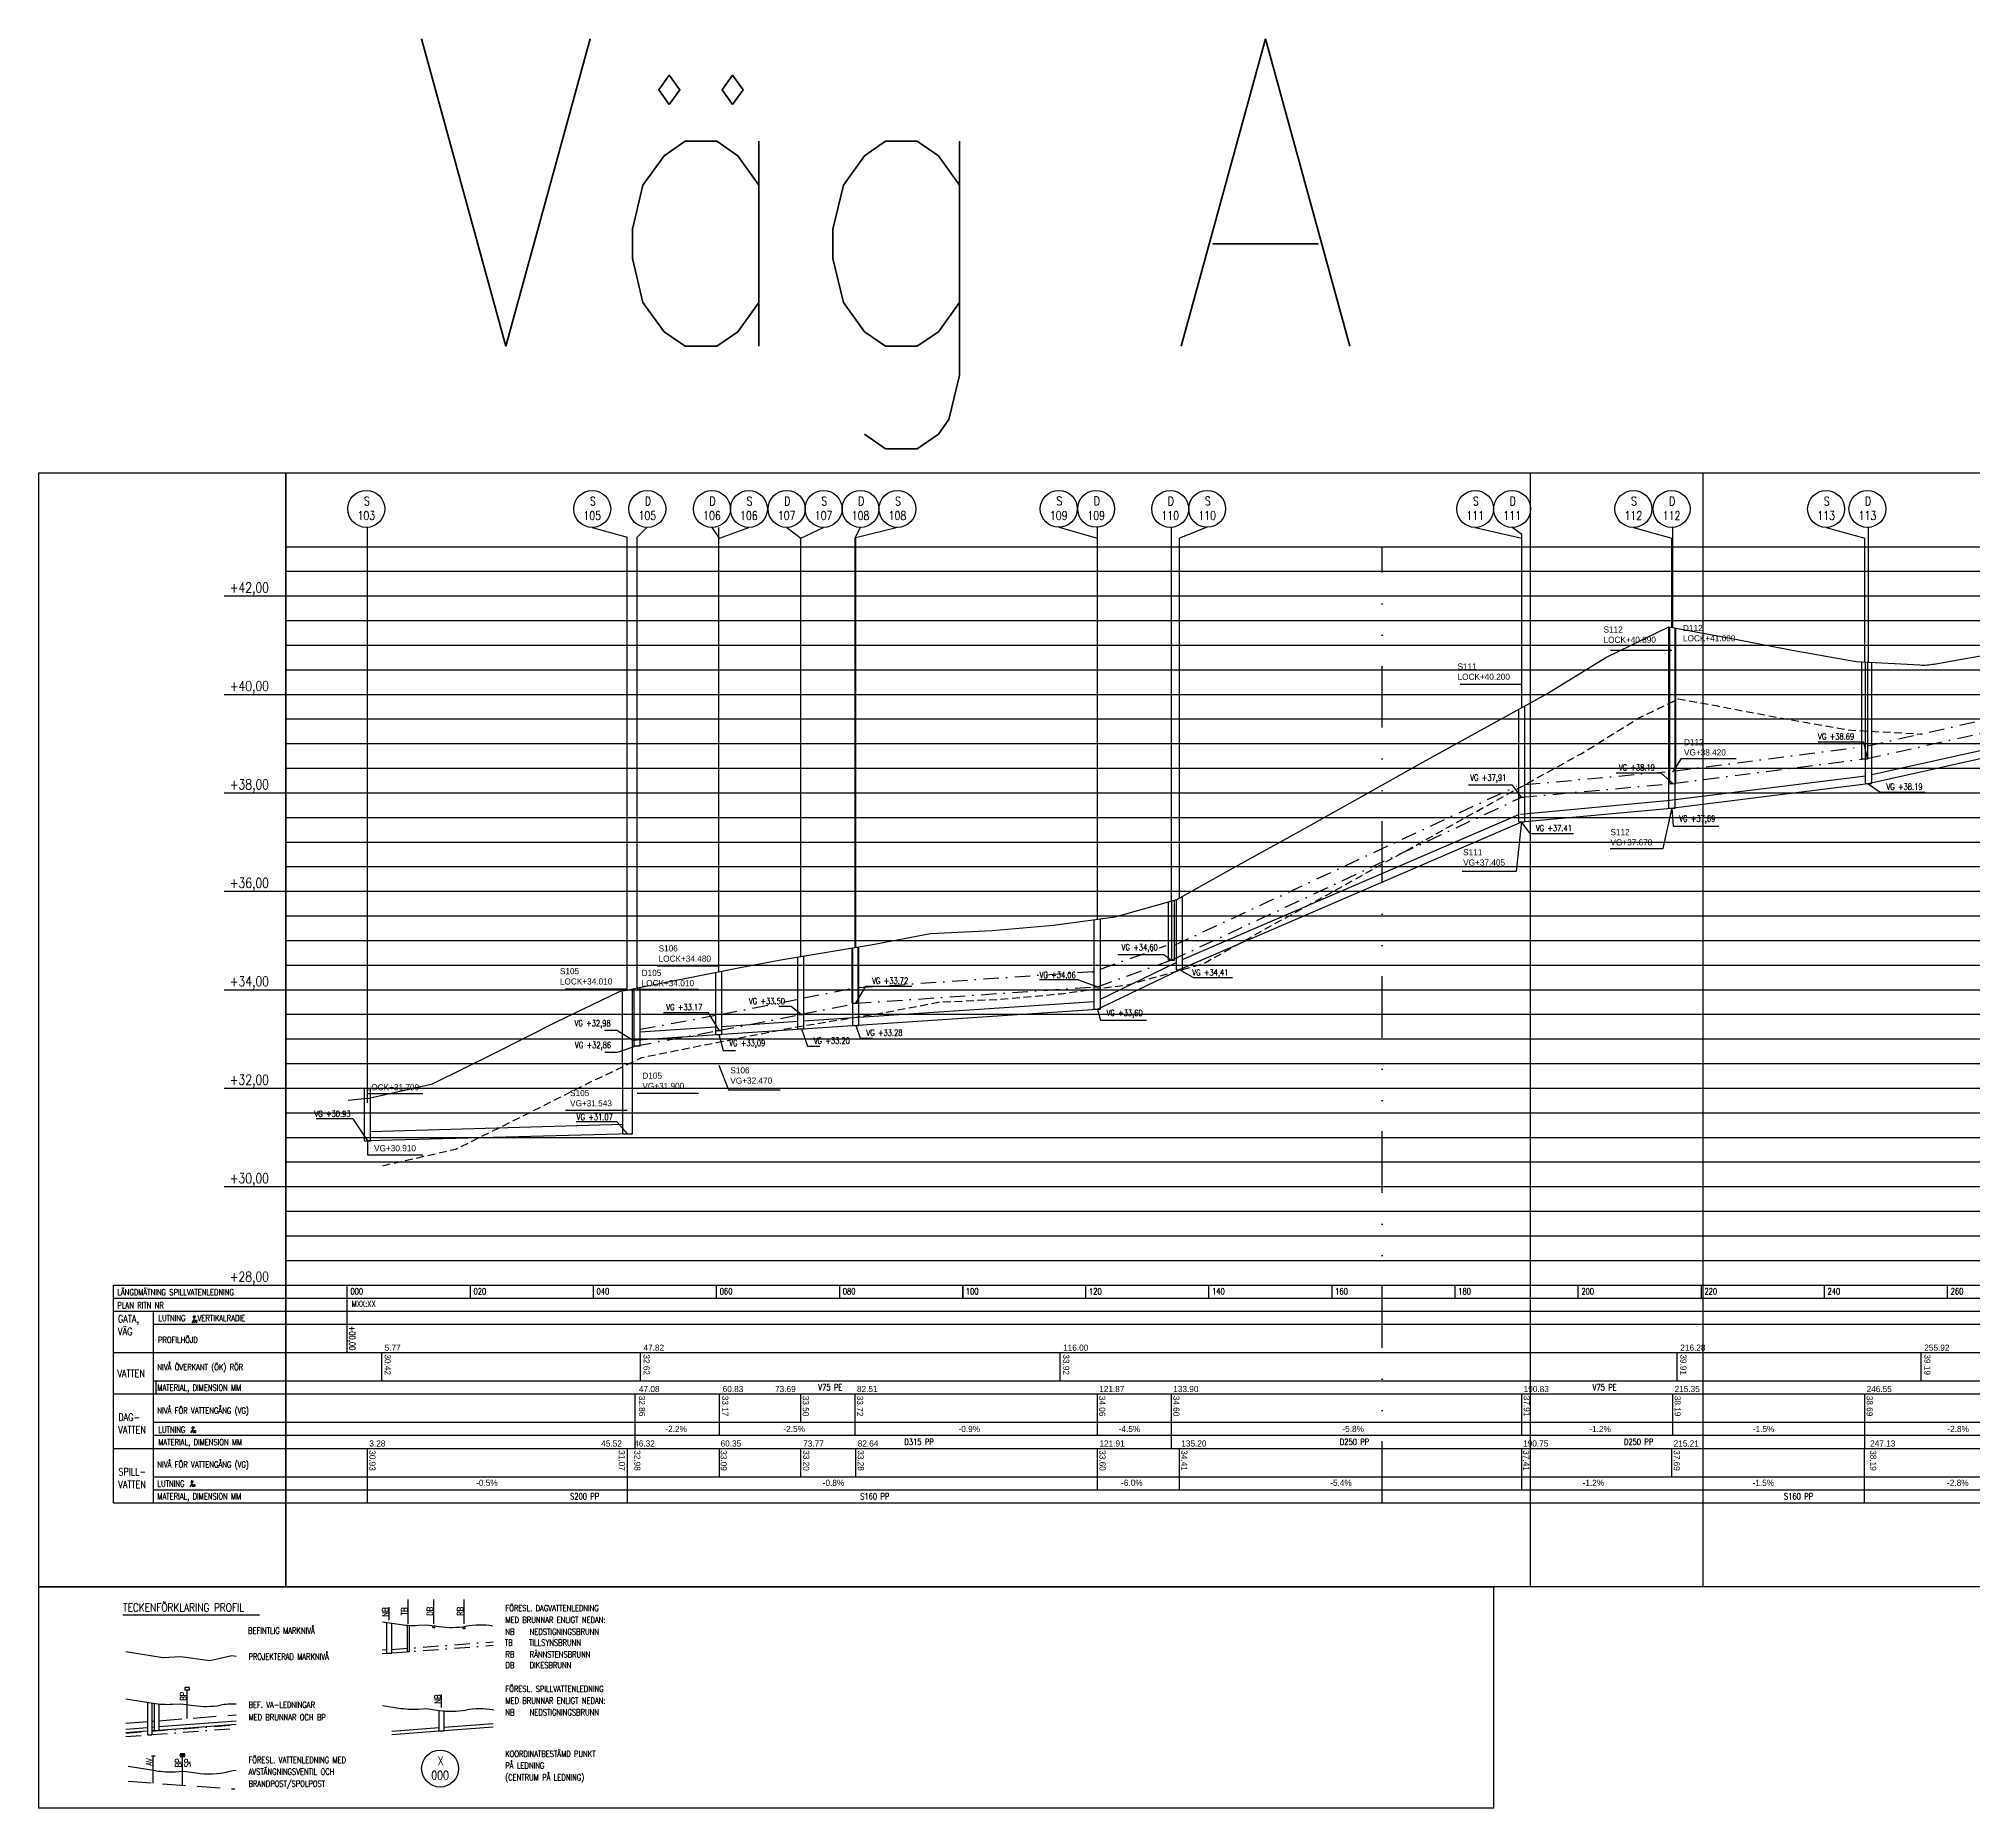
# Model space of a CAD drawing. Header units: metres. Extents: x 139929 to 143267, y 6401995 to 6404511.
# Drawn here: x 140944.1 to 141258.4, y 6404223.3 to 6404510.9 of the extents above; entities that cross this region are included whole.
import ezdxf
from ezdxf.enums import TextEntityAlignment as Align

# ---------------------------------------------------------------- set-up
doc = ezdxf.new("R2010")
doc.units = ezdxf.units.M
for name, pattern in [('CENTERX2', [4, 2.5, -0.5, 0.5, -0.5]), ('DASHDOT', [1, 0.5, -0.25, 0, -0.25]), ('DIVIDEX2', [2.5, 1, -0.5, 0, -0.5, 0, -0.5]), ('HIDDEN2', [0.1875, 0.125, -0.0625])]:
    doc.linetypes.add(name, pattern=pattern)
for name, color, linetype in [('M-BEF-BRUNNAR-VA', 4, 'Continuous'), ('M-BEF-VA-V', 4, 'HIDDEN2'), ('M-BRUNNAR', 3, 'Continuous'), ('M-KONNEKTIONSLINJE', 6, 'DIVIDEX2'), ('M-PROFILBLANKETT', 1, 'Continuous'), ('M-PROFILLINJE', 7, 'CENTERX2'), ('M-STOMLINJE', 3, 'Continuous'), ('M-VA-D', 80, 'DASHDOT'), ('M-VA-INMÄTT', 7, 'Continuous'), ('M-VA-S', 20, 'Continuous'), ('M-VA-TEXT', 1, 'Continuous'), ('M-VA-V', 140, 'HIDDEN2')]:
    doc.layers.add(name, color=color, linetype=linetype)
doc.layers.add('M-RUTA-400', color=7, linetype='Continuous', plot=False)
doc.styles.add('M-modell-va$0$SIMPLEX8', font='simplex.shx', dxfattribs={"width": 0.8})
doc.styles.add('SIMPLEX8', font='simplex.shx', dxfattribs={"width": 0.8})
doc.dimstyles.new('M-400', dxfattribs={"dimtxt": 1, "dimasz": 0.6, "dimexe": 0.4, "dimexo": 0.4, "dimgap": 0.4, "dimtad": 1, "dimzin": 0, "dimdsep": 46, "dimtxsty": 'SIMPLEX8', "dimblk1": 'OBLIQUE', "dimblk2": 'OBLIQUE', "dimsah": 1, "dimcen": 1, "dimclrd": 256, "dimclre": 256, "dimclrt": 256, "dimadec": 0, "dimazin": 0, "dimtfac": 1, "dimtofl": 0, "dimtmove": 0, "dimatfit": 3, "dimldrblk": 'NONE', "dimfxl": 1, "dimtolj": 1, "dimtzin": 0, "dimarcsym": 0})

# ---------------------------------------------------------------- blocks, each defined once
blk = doc.blocks.new('M-modell-va$0$VA Littera')
blk.add_circle((0, 0), 1.5)
at = {"style": 'M-modell-va$0$SIMPLEX8', "width": 0.8}
for tag, p in [('D/S', (0.05, 0.29)), ('NR', (0, -0.89))]:
    blk.add_attdef(tag, text='', height=0.7, dxfattribs=at).set_placement(p, align=Align.CENTER)
at = {"style": 'M-modell-va$0$SIMPLEX8', "width": 0.8, "flags": 1}
for tag, p in [('LOCKNIVÅ', (1.78, 0.25)), ('VG-NIVÅ', (1.79, -0.67))]:
    blk.add_attdef(tag, p, '', height=0.5, dxfattribs=at)
blk = doc.blocks.new('VA Littera')
blk.add_circle((0, 0), 1.5)
at = {"style": 'SIMPLEX8', "width": 0.8}
for tag, p in [('D/S', (0.05, 0.29)), ('NR', (0, -0.89))]:
    blk.add_attdef(tag, text='', height=0.7, dxfattribs=at).set_placement(p, align=Align.CENTER)
at = {"style": 'SIMPLEX8', "width": 0.8, "flags": 1}
for tag, p in [('LOCKNIVÅ', (1.78, 0.25)), ('VG-NIVÅ', (1.79, -0.67))]:
    blk.add_attdef(tag, p, '', height=0.5, dxfattribs=at)
blk = doc.blocks.new('_None')
blk = doc.blocks.new('_OBLIQUE')
at = {"color": 0, "linetype": 'ByBlock'}
blk.add_line((-0.5, -0.5), (0.5, 0.5), dxfattribs=at)

msp = doc.modelspace()

# ---------------------------------------------------------------- hatches: boundary and pattern name
at = {"layer": 'M-PROFILBLANKETT', "linetype": 'Continuous', "ltscale": 20}
h = msp.add_hatch(dxfattribs=at)
h.set_pattern_fill('ANSI31', color=1, scale=0.666667, style=0)
h.set_pattern_definition([(45, (103533.34043, 6385839.26316), (-0.0589255651, 0.0589255651), [])])
h.paths.add_polyline_path([(140967.036, 6404232.102), (140967.036, 6404231.72), (140967.799, 6404231.72), (140967.799, 6404232.102)])

# ---------------------------------------------------------------- linework, layer by layer
at = {"layer": 'M-BEF-BRUNNAR-VA', "ltscale": 8}
for p, q in [((140961.731, 6404240.543), (140961.731, 6404235.199)), ((140962.461, 6404240.425), (140962.461, 6404235.199)), ((140962.828, 6404240.365), (140962.828, 6404235.928)), ((140963.557, 6404240.247), (140963.557, 6404235.928)), ((140961.731, 6404235.199), (140962.461, 6404235.199)), ((140962.828, 6404235.928), (140963.557, 6404235.928))]:
    msp.add_line(p, q, dxfattribs=at)
at = {"layer": 'M-BEF-VA-V', "ltscale": 30}
for p, q in [((140963.557, 6404237.513), (140976.111, 6404238.465)), ((140958.193, 6404237.106), (140961.731, 6404237.374)), ((140962.461, 6404237.43), (140962.828, 6404237.458))]:
    msp.add_line(p, q, dxfattribs=at)
at = {"layer": 'M-BRUNNAR'}
for p, q in [((141208.927, 6404385.805), (141208.927, 6404415.294)), ((141209.06, 6404389.84), (141209.06, 6404415.25)), ((141209.927, 6404385.84), (141209.927, 6404415.091)), ((141210.06, 6404389.84), (141210.06, 6404415.066)), ((141240.249, 6404393.84), (141240.249, 6404409.628)), ((141240.877, 6404389.84), (141240.877, 6404409.593)), ((141241.249, 6404393.84), (141241.249, 6404409.572)), ((141241.877, 6404389.84), (141241.877, 6404409.537)), ((141184.527, 6404383.6), (141184.527, 6404401.873)), ((141185.527, 6404383.6), (141185.527, 6404402.424)), ((141240.249, 6404393.84), (141241.249, 6404393.84)), ((141209.05, 6404389.84), (141210.05, 6404389.84)), ((141240.877, 6404389.84), (141241.877, 6404389.84)), ((141184.527, 6404387.6), (141185.527, 6404387.6)), ((141208.927, 6404385.84), (141209.927, 6404385.84)), ((141184.527, 6404383.6), (141185.527, 6404383.6)), ((141127.599, 6404361.122), (141127.599, 6404370.582)), ((141128.599, 6404361.122), (141128.599, 6404370.862)), ((141128.9, 6404359.562), (141128.9, 6404370.946)), ((141129.9, 6404359.562), (141129.9, 6404371.492)), ((141115.564, 6404353.144), (141115.564, 6404367.699)), ((141116.564, 6404353.144), (141116.564, 6404367.835)), ((141077.324, 6404350.526), (141077.324, 6404363.28)), ((141067.37, 6404355.13), (141067.37, 6404361.645)), ((141067.391, 6404349.934), (141067.391, 6404361.649)), ((141068.37, 6404355.13), (141068.37, 6404361.809)), ((141068.391, 6404349.934), (141068.391, 6404361.813)), ((141076.207, 6404354.107), (141076.207, 6404363.096)), ((141076.324, 6404350.526), (141076.324, 6404363.115)), ((141077.207, 6404354.107), (141077.207, 6404363.26)), ((141127.599, 6404361.122), (141128.599, 6404361.122)), ((141054.078, 6404349.045), (141054.078, 6404359.135)), ((141055.047, 6404349.045), (141055.047, 6404359.327)), ((141128.9, 6404359.562), (141129.9, 6404359.562)), ((141038.941, 6404332.868), (141038.917, 6404355.895)), ((141040.54, 6404332.88), (141040.516, 6404356.398)), ((141040.777, 6404347.218), (141040.777, 6404356.474)), ((141041.777, 6404347.218), (141041.777, 6404356.753)), ((141076.207, 6404354.107), (141077.207, 6404354.107)), ((141115.564, 6404356.809), (141116.564, 6404356.809)), ((141067.391, 6404352.279), (141068.391, 6404352.279)), ((141115.564, 6404353.144), (141116.564, 6404353.144)), ((141054.078, 6404349.699), (141055.078, 6404349.699)), ((141054.078, 6404349.045), (141055.047, 6404349.045)), ((141067.391, 6404349.934), (141068.391, 6404349.934)), ((141076.324, 6404350.526), (141077.324, 6404350.526)), ((141040.777, 6404347.218), (141041.777, 6404347.218)), ((140996.977, 6404331.76), (140996.978, 6404340.32)), ((140997.977, 6404331.76), (140997.978, 6404340.32)), ((141038.941, 6404332.88), (141040.54, 6404332.88)), ((140996.977, 6404331.76), (140997.977, 6404331.76))]:
    msp.add_line(p, q, dxfattribs=at)
at = {"layer": 'M-KONNEKTIONSLINJE', "ltscale": 10}
msp.add_line((141162.36, 6404272.92), (141162.36, 6404428.32), dxfattribs=at)
at = {"layer": 'M-PROFILBLANKETT', "color": 3}
for p, q in [((140984.198, 6404308.32), (140984.198, 6404428.32)), ((140984.198, 6404428.32), (141416.707, 6404428.32)), ((140984.198, 6404272.92), (140984.198, 6404308.32)), ((140956.198, 6404304.07), (141416.707, 6404304.07)), ((140968.988, 6404302.194), (140969.553, 6404303.184)), ((140956.198, 6404297.345), (141416.707, 6404297.345)), ((140956.198, 6404290.62), (141416.707, 6404290.62)), ((140968.78, 6404284.274), (140969.345, 6404285.264)), ((140969.068, 6404285.27), (140969.16, 6404285.204)), ((140969.16, 6404285.204), (140969.252, 6404285.209)), ((140969.252, 6404285.209), (140969.345, 6404285.264)), ((140956.198, 6404281.77), (141416.707, 6404281.77)), ((140968.643, 6404275.52), (140969.208, 6404276.509)), ((140968.931, 6404276.515), (140969.023, 6404276.45)), ((140969.023, 6404276.45), (140969.115, 6404276.455)), ((140969.115, 6404276.455), (140969.208, 6404276.509))]:
    msp.add_line(p, q, dxfattribs=at)
at = {"layer": 'M-PROFILBLANKETT', "color": 13}
for p, q in [((140984.198, 6404424.32), (141416.707, 6404424.32)), ((140974.198, 6404420.32), (141416.707, 6404420.32)), ((140984.198, 6404416.32), (141416.707, 6404416.32)), ((140984.198, 6404412.32), (141416.707, 6404412.32)), ((140984.198, 6404408.32), (141416.707, 6404408.32)), ((140974.198, 6404404.32), (141416.707, 6404404.32)), ((140984.198, 6404400.32), (141416.707, 6404400.32)), ((140984.198, 6404396.32), (141416.707, 6404396.32)), ((140984.198, 6404392.32), (141416.707, 6404392.32)), ((140974.198, 6404388.32), (141416.707, 6404388.32)), ((140984.198, 6404384.32), (141416.707, 6404384.32)), ((140984.198, 6404380.32), (141416.707, 6404380.32)), ((140984.198, 6404376.32), (141416.707, 6404376.32)), ((140974.198, 6404372.32), (141416.707, 6404372.32)), ((140984.198, 6404368.32), (141416.707, 6404368.32)), ((140984.198, 6404364.32), (141416.707, 6404364.32)), ((140984.198, 6404360.32), (141416.707, 6404360.32)), ((140974.198, 6404356.32), (141416.707, 6404356.32)), ((140984.198, 6404352.32), (141416.707, 6404352.32)), ((140984.198, 6404348.32), (141416.707, 6404348.32)), ((140984.198, 6404344.32), (141416.707, 6404344.32)), ((140974.198, 6404340.32), (141416.707, 6404340.32)), ((140984.198, 6404336.32), (141416.707, 6404336.32)), ((140984.198, 6404332.32), (141416.707, 6404332.32)), ((140984.198, 6404328.32), (141416.707, 6404328.32)), ((140974.198, 6404324.32), (141416.707, 6404324.32)), ((140984.198, 6404320.32), (141416.707, 6404320.32)), ((140984.198, 6404316.32), (141416.707, 6404316.32)), ((140984.198, 6404312.32), (141416.707, 6404312.32))]:
    msp.add_line(p, q, dxfattribs=at)
at = {"layer": 'M-PROFILBLANKETT'}
for p, q in [((141128.099, 6404370.722), (141128.099, 6404361.122)), ((141054.62, 6404290.62), (141054.62, 6404283.895)), ((141004.11, 6404253.229), (141004.11, 6404257.206)), ((141008.263, 6404253.229), (141008.263, 6404257.206)), ((141013.193, 6404253.229), (141013.193, 6404257.206)), ((141000.998, 6404253.828), (141000.998, 6404255.946)), ((141009.498, 6404239.665), (141009.498, 6404241.782))]:
    msp.add_line(p, q, dxfattribs=at)
at = {"layer": 'M-PROFILBLANKETT', "color": 1}
for p, q in [((141113.008, 6404357.9), (141106.635, 6404357.9)), ((141113.008, 6404357.9), (141116.064, 6404356.809)), ((141131.605, 6404358.308), (141129.402, 6404359.562)), ((141131.605, 6404358.308), (141138.017, 6404358.308)), ((140995.103, 6404335.34), (140989.119, 6404335.34)), ((140995.103, 6404335.34), (140997.477, 6404331.76)), ((141037.98, 6404334.832), (141031.384, 6404334.832)), ((141037.98, 6404334.832), (141039.74, 6404332.88)), ((140994.198, 6404306.195), (140994.198, 6404308.32)), ((141014.198, 6404306.275), (141014.198, 6404308.32)), ((141034.198, 6404306.275), (141034.198, 6404308.32)), ((141054.198, 6404306.275), (141054.198, 6404308.32)), ((141074.198, 6404306.275), (141074.198, 6404308.32)), ((141094.198, 6404308.32), (141094.198, 6404306.32)), ((141094.198, 6404306.275), (141094.198, 6404308.32)), ((141114.198, 6404306.275), (141114.198, 6404308.32)), ((141134.198, 6404306.275), (141134.198, 6404308.32)), ((141154.198, 6404306.275), (141154.198, 6404308.32)), ((141174.198, 6404306.275), (141174.198, 6404308.32)), ((141194.198, 6404306.275), (141194.198, 6404308.32)), ((141214.198, 6404306.275), (141214.198, 6404308.32)), ((141234.198, 6404306.275), (141234.198, 6404308.32)), ((141254.198, 6404306.275), (141254.198, 6404308.32)), ((140956.198, 6404306.195), (141416.707, 6404306.195)), ((140994.198, 6404304.07), (140994.198, 6404306.195)), ((140994.198, 6404301.945), (140994.198, 6404304.07)), ((140962.698, 6404301.945), (141416.707, 6404301.945)), ((140994.198, 6404297.345), (140994.198, 6404301.945)), ((140999.779, 6404292.707), (140999.779, 6404297.307)), ((141041.838, 6404292.707), (141041.838, 6404297.307)), ((141110.012, 6404292.707), (141110.012, 6404297.307)), ((141210.293, 6404292.707), (141210.293, 6404297.307)), ((141249.932, 6404292.707), (141249.932, 6404297.307)), ((140962.698, 6404292.745), (141416.707, 6404292.745)), ((140963.114, 6404290.62), (140963.114, 6404292.745)), ((141040.939, 6404286.02), (141040.939, 6404290.62)), ((141067.87, 6404286.02), (141067.87, 6404290.62)), ((141076.707, 6404283.895), (141076.707, 6404290.62)), ((141116.064, 6404286.02), (141116.064, 6404290.62)), ((141128.099, 6404283.895), (141128.099, 6404290.62)), ((141185.027, 6404283.895), (141185.027, 6404290.62)), ((141209.56, 6404283.895), (141209.56, 6404290.62)), ((141240.749, 6404286.02), (141240.749, 6404290.62)), ((140962.698, 6404286.02), (141416.707, 6404286.02)), ((141040.939, 6404281.77), (141040.939, 6404286.02)), ((141116.064, 6404283.895), (141116.064, 6404286.02)), ((141240.749, 6404283.895), (141240.749, 6404286.02)), ((140962.698, 6404283.895), (141416.707, 6404283.895)), ((140997.478, 6404272.92), (140997.478, 6404281.77)), ((141039.716, 6404277.17), (141039.716, 6404281.77)), ((141054.643, 6404277.17), (141054.643, 6404281.77)), ((141067.891, 6404277.17), (141067.891, 6404281.77)), ((141076.824, 6404277.17), (141076.824, 6404281.77)), ((141116.064, 6404277.17), (141116.064, 6404281.77)), ((141128.099, 6404281.77), (141128.099, 6404283.895)), ((141129.4, 6404275.045), (141129.4, 6404281.77)), ((141185.027, 6404275.045), (141185.027, 6404281.77)), ((141209.427, 6404277.17), (141209.427, 6404281.77)), ((141240.701, 6404277.17), (141240.701, 6404281.77)), ((141240.749, 6404281.77), (141240.749, 6404283.895)), ((140962.698, 6404277.17), (141416.707, 6404277.17)), ((141039.716, 6404272.92), (141039.716, 6404277.17)), ((141116.064, 6404275.045), (141116.064, 6404277.17)), ((141240.701, 6404275.045), (141240.701, 6404277.17)), ((140962.698, 6404275.045), (141416.707, 6404275.045)), ((141240.701, 6404272.92), (141240.701, 6404275.045))]:
    msp.add_line(p, q, dxfattribs=at)
at = {"layer": 'M-PROFILBLANKETT', "color": 7}
for p, q in [((140956.198, 6404272.92), (140956.198, 6404308.32)), ((140956.198, 6404308.32), (141416.707, 6404308.32)), ((140956.198, 6404272.92), (141416.707, 6404272.92))]:
    msp.add_line(p, q, dxfattribs=at)
at = {"layer": 'M-PROFILBLANKETT', "color": 4}
msp.add_line((140974.198, 6404308.32), (141416.707, 6404308.32), dxfattribs=at)
at = {"layer": 'M-PROFILBLANKETT', "color": 1, "linetype": 'Continuous', "ltscale": 10}
for p, q in [((140962.698, 6404296.743), (140962.698, 6404303.845)), ((140962.698, 6404272.92), (140962.698, 6404296.743)), ((141008.099, 6404252.635), (141008.099, 6404252.961)), ((141008.099, 6404252.635), (141008.426, 6404252.635)), ((141008.426, 6404252.635), (141008.426, 6404252.961)), ((141013.03, 6404252.471), (141013.03, 6404252.798)), ((141013.03, 6404252.471), (141013.356, 6404252.471)), ((141013.356, 6404252.471), (141013.356, 6404252.798))]:
    msp.add_line(p, q, dxfattribs=at)
at = {"layer": 'M-PROFILBLANKETT', "color": 3, "linetype": 'Continuous'}
for p, q in [((140969.276, 6404303.315), (140969.368, 6404303.249)), ((140969.368, 6404303.249), (140969.459, 6404303.255)), ((140969.459, 6404303.255), (140969.553, 6404303.309))]:
    msp.add_line(p, q, dxfattribs=at)
at = {"layer": 'M-PROFILBLANKETT', "color": 3, "linetype": 'Continuous', "ltscale": 10}
msp.add_line((140957.705, 6404254.731), (140979.927, 6404254.731), dxfattribs=at)
at = {"layer": 'M-PROFILBLANKETT', "color": 3, "linetype": 'Continuous', "ltscale": 20}
for p, q in [((141000.626, 6404248.508), (141000.626, 6404253.494)), ((141001.44, 6404248.508), (141001.44, 6404253.363)), ((141003.987, 6404248.741), (141003.987, 6404253.028)), ((141004.314, 6404248.741), (141004.314, 6404253.007)), ((141000.626, 6404248.508), (141001.44, 6404248.508)), ((141003.987, 6404248.741), (141004.314, 6404248.741)), ((141009.13, 6404235.853), (141009.13, 6404239.195)), ((141009.943, 6404235.853), (141009.943, 6404239.195)), ((141009.13, 6404235.853), (141009.943, 6404235.853))]:
    msp.add_line(p, q, dxfattribs=at)
at = {"layer": 'M-PROFILBLANKETT', "color": 4, "linetype": 'Continuous', "ltscale": 20}
for p, q in [((140958.193, 6404241.081), (140962.659, 6404240.357)), ((140967.817, 6404242.932), (140967.817, 6404242.551)), ((140968.58, 6404242.932), (140967.817, 6404242.932)), ((140967.817, 6404242.551), (140968.58, 6404242.551)), ((140968.199, 6404237.865), (140968.199, 6404242.551)), ((140968.58, 6404242.551), (140968.58, 6404242.932)), ((140965.799, 6404240.192), (140967.152, 6404240.267)), ((140967.152, 6404240.267), (140969.245, 6404239.979))]:
    msp.add_line(p, q, dxfattribs=at)
at = {"layer": 'M-PROFILBLANKETT', "color": 1, "linetype": 'Continuous', "ltscale": 20}
for p, q in [((140962.368, 6404231.821), (140962.951, 6404231.821)), ((140962.66, 6404227.383), (140962.66, 6404231.821)), ((140967.036, 6404232.102), (140967.036, 6404231.72)), ((140967.799, 6404232.102), (140967.036, 6404232.102)), ((140967.036, 6404231.72), (140967.799, 6404231.72)), ((140967.417, 6404227.035), (140967.417, 6404231.72)), ((140967.799, 6404231.72), (140967.799, 6404232.102))]:
    msp.add_line(p, q, dxfattribs=at)
at = {"layer": 'M-PROFILBLANKETT', "color": 4, "linetype": 'Continuous', "ltscale": 20}
for centre, start, end in [((140964.991, 6404254.753), 260.79694, 273.17703), ((140971.236, 6404254.425), 262.15351, 279.21267), ((140975.906, 6404225.635), 89.19264, 99.21267)]:
    msp.add_arc(centre, 14.583, start, end, dxfattribs=at)
at = {"layer": 'M-PROFILLINJE', "color": 3, "linetype": 'Continuous'}
for p, q in [((141255.249, 6404409.84), (141265.249, 6404411.6)), ((140997.477, 6404338.637), (140994.358, 6404338.309))]:
    msp.add_line(p, q, dxfattribs=at)
at = {"layer": 'M-PROFILLINJE', "color": 3, "linetype": 'Continuous', "lineweight": 30}
for p, q in [((140958.193, 6404248.736), (140964.22, 6404247.76)), ((140964.22, 6404247.76), (140967.152, 6404247.922)), ((140967.152, 6404247.922), (140971.876, 6404247.271)), ((140971.876, 6404247.271), (140975.459, 6404248.085)), ((140975.459, 6404248.085), (140976.111, 6404247.992))]:
    msp.add_line(p, q, dxfattribs=at)
at = {"layer": 'M-PROFILLINJE', "color": 3, "linetype": 'Continuous', "flags": 128}
msp.add_lwpolyline([(140997.477, 6404338.637), (141008.038, 6404341.04), (141018.087, 6404346), (141028.087, 6404351.04), (141038.439, 6404356), (141045.172, 6404357.36), (141051.992, 6404358.72), (141058.034, 6404359.92), (141064.658, 6404361.2), (141079.276, 6404363.6), (141088.95, 6404365.44), (141098.95, 6404365.92), (141108.95, 6404366.8), (141118.951, 6404368.16), (141128.95, 6404370.96), (141138.951, 6404376.56), (141148.95, 6404382.08), (141158.95, 6404387.68), (141168.95, 6404393.28), (141178.95, 6404398.8), (141189.112, 6404404.4), (141198.653, 6404410.32), (141208.897, 6404415.28), (141218.896, 6404413.44), (141228.976, 6404411.52), (141239.325, 6404409.68), (141249.67, 6404409.1, 0.0595602), (141252.04, 6404409.25), (141255.249, 6404409.84)], format="xyb", dxfattribs=at)
at = {"layer": 'M-RUTA-400'}
for points in [[(140944.052, 6404440.336), (140984.198, 6404440.336), (140984.198, 6404259.279), (140944.052, 6404259.279)], [(140984.198, 6404440.336), (141214.452, 6404440.336), (141214.452, 6404259.279), (140984.198, 6404259.279)], [(141186.452, 6404440.336), (141416.707, 6404440.336), (141416.707, 6404259.279), (141186.452, 6404259.279)], [(140944.052, 6404259.279), (141180.452, 6404259.279), (141180.452, 6404223.271), (140944.052, 6404223.271)]]:
    msp.add_lwpolyline(points, close=True, dxfattribs=at)
at = {"layer": 'M-STOMLINJE'}
for p, q in [((140999.933, 6404253.607), (141002.544, 6404253.184)), ((141005.684, 6404253.018), (141007.037, 6404253.094)), ((141007.037, 6404253.094), (141009.13, 6404252.805)), ((140999.933, 6404239.996), (141002.544, 6404239.574)), ((141005.684, 6404239.408), (141007.037, 6404239.483)), ((141007.037, 6404239.483), (141009.13, 6404239.195)), ((141017.851, 6404239.288), (141017.933, 6404239.276)), ((140958.602, 6404230.114), (140963.067, 6404229.391)), ((140966.208, 6404229.226), (140967.561, 6404229.301)), ((140967.561, 6404229.301), (140969.654, 6404229.012)), ((140974.874, 6404229.238), (140975.868, 6404229.463)), ((140975.868, 6404229.463), (140976.111, 6404229.429))]:
    msp.add_line(p, q, dxfattribs=at)
for centre, start, end in [((141004.876, 6404267.579), 260.79694, 273.17703), ((141011.121, 6404267.252), 262.15351, 279.21267), ((141015.79, 6404238.461), 81.87696, 99.21267), ((141004.876, 6404253.969), 260.79694, 273.17703), ((141011.121, 6404253.642), 262.15351, 279.21267), ((141015.79, 6404224.851), 81.87696, 99.21267), ((140965.4, 6404243.786), 260.79694, 273.17703), ((140971.645, 6404243.459), 262.15351, 282.79338)]:
    msp.add_arc(centre, 14.583, start, end, dxfattribs=at)
at = {"layer": 'M-VA-D', "ltscale": 5}
for p, q in [((141241.249, 6404395.971), (141269.147, 6404402.164)), ((141240.877, 6404393.84), (141269.347, 6404400.16)), ((141209.927, 6404391.905), (141240.249, 6404395.803)), ((141185.527, 6404389.656), (141209.06, 6404391.804)), ((141209.55, 6404389.84), (141240.667, 6404393.84)), ((141128.599, 6404363.56), (141184.159, 6404389.413)), ((141185.003, 6404387.6), (141209.55, 6404389.84)), ((141128.099, 6404361.122), (141185.003, 6404387.6)), ((141116.564, 6404359.665), (141127.248, 6404363.494)), ((141116.064, 6404356.809), (141128.099, 6404361.122)), ((141077.207, 6404356.66), (141115.564, 6404359.3)), ((141115.213, 6404359.181), (141115.564, 6404359.306)), ((141055.047, 6404352.343), (141067.469, 6404354.793)), ((141067.957, 6404352.32), (141076.731, 6404354.08)), ((141068.37, 6404354.973), (141076.235, 6404356.551)), ((141076.824, 6404354.107), (141116.064, 6404356.809)), ((141041.777, 6404349.884), (141054.043, 6404352.158)), ((141054.568, 6404349.68), (141067.957, 6404352.32)), ((141041.124, 6404347.2), (141054.502, 6404349.68)), ((141001.44, 6404249.087), (141017.886, 6404250.334)), ((140999.881, 6404249.015), (141000.626, 6404249.072)), ((140999.881, 6404248.452), (141000.626, 6404248.508)), ((141001.44, 6404248.523), (141017.886, 6404249.77))]:
    msp.add_line(p, q, dxfattribs=at)
at = {"layer": 'M-VA-D', "color": 4, "linetype": 'Continuous', "ltscale": 5}
for p, q in [((140958.193, 6404236.14), (140961.731, 6404236.409)), ((140958.193, 6404235.577), (140961.731, 6404235.845)), ((140962.461, 6404236.464), (140962.828, 6404236.492)), ((140962.461, 6404235.9), (140962.828, 6404235.928)), ((140963.557, 6404236.547), (140976.111, 6404237.499)), ((140963.557, 6404235.984), (140976.111, 6404236.936))]:
    msp.add_line(p, q, dxfattribs=at)
at = {"layer": 'M-VA-D', "color": 4, "ltscale": 5}
for p, q in [((140958.193, 6404235.494), (140961.731, 6404235.763)), ((140958.193, 6404234.931), (140961.731, 6404235.199)), ((140962.461, 6404235.818), (140976.111, 6404236.853)), ((140962.461, 6404235.254), (140976.111, 6404236.29))]:
    msp.add_line(p, q, dxfattribs=at)
at = {"layer": 'M-VA-INMÄTT'}
for p, q in [((141209.427, 6404411.44), (141199.427, 6404411.44)), ((141209.56, 6404412.32), (141219.56, 6404412.32)), ((141185.027, 6404405.92), (141175.027, 6404405.92)), ((141054.547, 6404360.16), (141044.555, 6404360.16)), ((141039.657, 6404356.4), (141029.657, 6404356.4)), ((141041.277, 6404356.4), (141051.277, 6404356.4)), ((141039.657, 6404336.664), (141029.657, 6404336.664))]:
    msp.add_line(p, q, dxfattribs=at)
at = {"layer": 'M-VA-INMÄTT', "flags": 128}
for points in [[(141209.56, 6404391.68), (141210.995, 6404393.888), (141219.858, 6404393.888)], [(141199.398, 6404379.266), (141207.994, 6404379.266), (141209.427, 6404385.68)], [(141175.334, 6404375.56), (141184.145, 6404375.56), (141185.027, 6404383.6)], [(141054.547, 6404344.08), (141056.138, 6404340.064), (141064.517, 6404340.064)], [(140997.477, 6404337.92), (140997.477, 6404339.423), (141006.477, 6404339.423)], [(141041.277, 6404339.52), (141051.277, 6404339.52)], [(140997.477, 6404331.6), (140997.477, 6404329.466), (141006.477, 6404329.466)]]:
    msp.add_lwpolyline(points, dxfattribs=at)
at = {"layer": 'M-VA-S'}
for p, q in [((141241.315, 6404389.84), (141271.079, 6404396.48)), ((141241.877, 6404391.277), (141270.8, 6404397.729)), ((141209.093, 6404387.11), (141240.877, 6404391.074)), ((141209.251, 6404385.84), (141241.324, 6404389.84)), ((141184.826, 6404384.875), (141209.194, 6404387.115)), ((141184.943, 6404383.6), (141209.311, 6404385.84)), ((141129.402, 6404359.6), (141185.027, 6404383.6)), ((141129.9, 6404361.209), (141184.519, 6404384.775)), ((141116.564, 6404354.79), (141128.846, 6404360.715)), ((141128.895, 6404360.775), (141128.9, 6404360.777)), ((141116.077, 6404353.134), (141129.402, 6404359.562)), ((141068.391, 6404351.248), (141115.564, 6404354.383)), ((141115.521, 6404354.287), (141115.564, 6404354.308)), ((141040.516, 6404348.113), (141116.077, 6404353.134)), ((141055.047, 6404350.361), (141067.391, 6404351.182)), ((141041.777, 6404349.479), (141054.078, 6404350.297)), ((141040.35, 6404332.88), (140997.477, 6404331.76)), ((141038.941, 6404334.416), (140997.977, 6404333.244))]:
    msp.add_line(p, q, dxfattribs=at)
at = {"layer": 'M-VA-S', "color": 1, "linetype": 'Continuous'}
for p, q in [((141001.44, 6404235.833), (141009.13, 6404236.416)), ((141001.44, 6404235.269), (141009.13, 6404235.853)), ((141009.943, 6404236.478), (141017.886, 6404237.08)), ((141009.943, 6404235.914), (141017.886, 6404236.517))]:
    msp.add_line(p, q, dxfattribs=at)
at = {"layer": 'M-VA-S', "flags": 128}
msp.add_lwpolyline([(141040.35, 6404332.88), (140997.477, 6404331.76)], dxfattribs=at)
at = {"layer": 'M-VA-TEXT'}
for p, q in [((140997.477, 6404338.637), (140997.477, 6404431.463)), ((141033.988, 6404431.45), (141039.657, 6404429.875)), ((141039.657, 6404356.135), (141039.657, 6404429.875)), ((141041.277, 6404429.869), (141042.85, 6404431.452)), ((141041.277, 6404356.616), (141041.277, 6404429.869)), ((141053.44, 6404431.45), (141054.612, 6404429.706)), ((141054.547, 6404359.228), (141054.547, 6404431.463)), ((141054.643, 6404429.706), (141059.44, 6404431.448)), ((141065.582, 6404431.457), (141067.87, 6404429.706)), ((141067.87, 6404361.727), (141067.87, 6404429.706)), ((141067.891, 6404429.706), (141071.582, 6404431.457)), ((141067.891, 6404364.371), (141067.891, 6404429.706)), ((141076.707, 6404429.779), (141077.582, 6404431.457)), ((141076.707, 6404363.178), (141076.707, 6404429.779)), ((141083.582, 6404431.457), (141076.824, 6404429.779)), ((141076.824, 6404363.197), (141076.824, 6404429.779)), ((141109.785, 6404431.475), (141116.064, 6404429.73)), ((141116.064, 6404367.767), (141116.064, 6404431.481)), ((141128.099, 6404370.722), (141128.099, 6404431.457)), ((141133.904, 6404431.475), (141129.4, 6404429.73)), ((141129.4, 6404371.212), (141129.4, 6404429.73)), ((141177.452, 6404431.45), (141185.027, 6404429.706)), ((141185.027, 6404430.275), (141183.452, 6404431.45)), ((141185.027, 6404402.149), (141185.027, 6404430.275)), ((141203.148, 6404431.45), (141209.427, 6404429.706)), ((141209.427, 6404415.183), (141209.427, 6404429.706)), ((141209.56, 6404415.158), (141209.56, 6404431.457)), ((141234.47, 6404431.45), (141240.749, 6404429.706)), ((141240.749, 6404409.6), (141240.749, 6404429.706)), ((141241.377, 6404409.565), (141241.377, 6404431.457))]:
    msp.add_line(p, q, dxfattribs=at)
at = {"layer": 'M-VA-V', "ltscale": 30}
msp.add_line((140958.573, 6404227.681), (140975.914, 6404226.414), dxfattribs=at)
at = {"layer": 'M-VA-V', "ltscale": 10, "flags": 128}
msp.add_lwpolyline([(140999.963, 6404327.716), (141011.81, 6404330.412), (141023.086, 6404335.977), (141033.028, 6404340.988), (141042.022, 6404345.298), (141047.376, 6404346.379), (141054.182, 6404347.736), (141060.187, 6404348.929), (141066.628, 6404350.174), (141081.23, 6404352.571), (141090.272, 6404354.291), (141099.71, 6404354.744), (141110.197, 6404355.667), (141121.226, 6404357.166), (141133.257, 6404360.535), (141144.393, 6404366.771), (141154.393, 6404372.291), (141164.422, 6404377.908), (141174.393, 6404383.491), (141184.362, 6404388.995), (141194.771, 6404394.731), (141204.061, 6404400.495), (141210.477, 6404403.601), (141216.835, 6404402.431), (141226.948, 6404400.505), (141238.027, 6404398.535), (141250.116, 6404397.858)], dxfattribs=at)

# ---------------------------------------------------------------- block references
at = {"layer": 'M-VA-TEXT', "xscale": 2, "yscale": 2}
for name, p, values in [('M-modell-va$0$VA Littera', (140997.282, 6404434.457), {'D/S': 'S', 'NR': '103'}), ('M-modell-va$0$VA Littera', (141033.988, 6404434.45), {'D/S': 'S', 'NR': '105'}), ('M-modell-va$0$VA Littera', (141042.939, 6404434.45), {'D/S': 'D', 'NR': '105'}), ('M-modell-va$0$VA Littera', (141053.44, 6404434.45), {'D/S': 'D', 'NR': '106'}), ('M-modell-va$0$VA Littera', (141059.44, 6404434.448), {'D/S': 'S', 'NR': '106'}), ('M-modell-va$0$VA Littera', (141065.582, 6404434.457), {'D/S': 'D', 'NR': '107'}), ('M-modell-va$0$VA Littera', (141071.582, 6404434.457), {'D/S': 'S', 'NR': '107'}), ('M-modell-va$0$VA Littera', (141077.582, 6404434.457), {'D/S': 'D', 'NR': '108'}), ('M-modell-va$0$VA Littera', (141083.582, 6404434.457), {'D/S': 'S', 'NR': '108'}), ('M-modell-va$0$VA Littera', (141109.785, 6404434.475), {'D/S': 'S', 'NR': '109'}), ('M-modell-va$0$VA Littera', (141115.868, 6404434.475), {'D/S': 'D', 'NR': '109'}), ('M-modell-va$0$VA Littera', (141127.903, 6404434.45), {'D/S': 'D', 'NR': '110'}), ('M-modell-va$0$VA Littera', (141133.904, 6404434.475), {'D/S': 'S', 'NR': '110'}), ('M-modell-va$0$VA Littera', (141177.452, 6404434.45), {'D/S': 'S', 'NR': '111'}), ('M-modell-va$0$VA Littera', (141183.452, 6404434.45), {'D/S': 'D', 'NR': '111'}), ('M-modell-va$0$VA Littera', (141203.148, 6404434.45), {'D/S': 'S', 'NR': '112'}), ('M-modell-va$0$VA Littera', (141209.364, 6404434.45), {'D/S': 'D', 'NR': '112'}), ('M-modell-va$0$VA Littera', (141234.47, 6404434.45), {'D/S': 'S', 'NR': '113'}), ('M-modell-va$0$VA Littera', (141241.182, 6404434.45), {'D/S': 'D', 'NR': '113'}), ('VA Littera', (141009.271, 6404229.727), {'D/S': 'X', 'NR': '000'})]:
    msp.add_blockref(name, p, dxfattribs=at).add_auto_attribs(values)

# ---------------------------------------------------------------- texts
at = {"layer": 'Defpoints', "style": 'SIMPLEX8', "width": 0.8}
msp.add_text('Väg A', height=50, dxfattribs=at).set_placement((141004.512, 6404460.886))
at = {"layer": 'M-PROFILBLANKETT', "color": 3, "ltscale": 10, "style": 'SIMPLEX8', "width": 0.8}
for s, p in [('+42,00', (140975.097, 6404420.879)), ('+40,00', (140975.097, 6404404.879)), ('+38,00', (140975.097, 6404388.879)), ('+36,00', (140975.097, 6404372.879)), ('+34,00', (140975.097, 6404356.879)), ('+32,00', (140975.097, 6404340.879)), ('+30,00', (140975.097, 6404324.879)), ('+28,00', (140975.097, 6404308.879))]:
    msp.add_text(s, height=1.6, dxfattribs=at).set_placement(p)
at = {"layer": 'M-PROFILBLANKETT', "color": 1, "style": 'SIMPLEX8', "width": 0.8}
for s, p in [('VG +34,06', (141106.682, 6404357.901)), ('VG +34,41', (141131.501, 6404358.309)), ('VG +30.93', (140988.857, 6404335.342)), ('VG +31.07', (141031.473, 6404334.833)), ('MXX:XX', (140994.913, 6404304.464)), ('V75 PE', (141070.729, 6404290.889)), ('V75 PE', (141196.539, 6404290.889)), ('D315 PP', (141084.707, 6404282.039)), ('D250 PP', (141155.451, 6404282.039)), ('D250 PP', (141201.618, 6404282.039)), ('S200 PP', (141030.387, 6404273.189)), ('S160 PP', (141077.524, 6404273.189)), ('S160 PP', (141227.622, 6404273.189))]:
    msp.add_text(s, height=1, dxfattribs=at).set_placement(p, align=Align.BOTTOM_LEFT)
at = {"layer": 'M-PROFILBLANKETT', "color": 3, "ltscale": 30, "style": 'SIMPLEX8', "width": 0.8}
for s, height, p in [('LÄNGDMÄTNING SPILLVATENLEDNING', 1, (140956.844, 6404306.649)), ('PLAN RITN NR', 1, (140956.839, 6404304.53)), ('VÄG', 1.2, (140956.938, 6404300.164)), ('GATA,', 1.2, (140956.938, 6404302.221)), ('LUTNING  , VERTIKALRADIE', 1, (140963.497, 6404302.446)), ('O', 0.35, (140969.113, 6404302.981)), ('O', 0.35, (140969.273, 6404302.239)), ('O', 0.35, (140969.545, 6404302.238)), ('PROFILHÖJD', 1, (140963.445, 6404298.905)), ('VATTEN', 1.2, (140956.839, 6404293.35)), ('NIVÅ ÖVERKANT (ÖK) RÖR', 1, (140963.351, 6404294.482)), ('MATERIAL, DIMENSION MM', 1, (140963.341, 6404291.138)), ('NIVÅ FÖR VATTENGÅNG (VG)', 1, (140963.346, 6404287.415)), ('VATTEN', 1.2, (140956.99, 6404284.169)), ('DAG-', 1.2, (140956.99, 6404286.226)), ('LUTNING ', 1, (140963.488, 6404284.32)), ('O', 0.35, (140968.905, 6404284.935)), ('MATERIAL, DIMENSION MM', 1, (140963.492, 6404282.279)), ('O', 0.35, (140969.065, 6404284.319)), ('O', 0.35, (140969.338, 6404284.317)), ('SPILL-', 1.2, (140956.99, 6404277.376)), ('NIVÅ FÖR VATTENGÅNG (VG)', 1, (140963.351, 6404278.652)), ('VATTEN', 1.2, (140956.99, 6404275.319)), ('LUTNING ', 1, (140963.351, 6404275.538)), ('O', 0.35, (140968.768, 6404276.181)), ('O', 0.35, (140968.928, 6404275.564)), ('O', 0.35, (140969.201, 6404275.563)), ('MATERIAL, DIMENSION MM', 1, (140963.341, 6404273.469))]:
    msp.add_text(s, height=height, dxfattribs=at).set_placement(p)
at = {"layer": 'M-PROFILBLANKETT', "color": 1, "style": 'SIMPLEX8', "width": 0.8}
for s, p in [('000', (140994.703, 6404306.808)), ('020', (141014.703, 6404306.808)), ('040', (141034.703, 6404306.808)), ('060', (141054.703, 6404306.808)), ('080', (141074.703, 6404306.808)), ('100', (141094.703, 6404306.808)), ('120', (141114.703, 6404306.808)), ('140', (141134.703, 6404306.808)), ('160', (141154.703, 6404306.808)), ('180', (141174.703, 6404306.808)), ('200', (141194.703, 6404306.808)), ('220', (141214.703, 6404306.808)), ('240', (141234.703, 6404306.808)), ('260', (141254.703, 6404306.808))]:
    msp.add_text(s, height=1, dxfattribs=at).set_placement(p)
msp.add_text('+00,00', height=1, rotation=270, dxfattribs=at).set_placement((140994.198, 6404301.684), align=Align.BOTTOM_LEFT)
at = {"layer": 'M-PROFILBLANKETT'}
for s, p in [('5.77', (141000.263, 6404297.645)), ('47.82', (141042.322, 6404297.645)), ('116.00', (141110.497, 6404297.645)), ('216.28', (141210.777, 6404297.645)), ('255.92', (141250.416, 6404297.645)), ('47.08', (141041.577, 6404290.92)), ('60.83', (141055.183, 6404290.92)), ('73.69', (141063.698, 6404290.92)), ('82.51', (141077.007, 6404290.92)), ('121.87', (141116.364, 6404290.92)), ('133.90', (141128.399, 6404290.92)), ('190.83', (141185.327, 6404290.92)), ('215.35', (141209.85, 6404290.92)), ('246.55', (141241.049, 6404290.92)), ('-2.2%%%', (141045.87, 6404284.427)), ('-2.5%%%', (141065.053, 6404284.427)), ('-0.9%%%', (141093.506, 6404284.427)), ('-4.5%%%', (141119.526, 6404284.427)), ('-5.8%%%', (141155.882, 6404284.427)), ('-1.2%%%', (141195.994, 6404284.427)), ('-1.5%%%', (141222.567, 6404284.427)), ('-2.8%%%', (141254.165, 6404284.427)), ('3.28', (140997.778, 6404282.07)), ('45.52', (141035.459, 6404282.07)), ('46.32', (141040.816, 6404282.07)), ('60.35', (141054.847, 6404282.07)), ('73.77', (141068.266, 6404282.07)), ('82.64', (141077.136, 6404282.07)), ('121.91', (141116.406, 6404282.07)), ('135.20', (141129.702, 6404282.07)), ('190.75', (141185.244, 6404282.07)), ('215.21', (141209.706, 6404282.07)), ('215.21', (141209.706, 6404282.07)), ('247.13', (141241.624, 6404282.07)), ('-0.5%%%', (141015.129, 6404275.678)), ('-0.8%%%', (141071.445, 6404275.678)), ('-6.0%%%', (141119.922, 6404275.678)), ('-5.4%%%', (141153.898, 6404275.678)), ('-1.2%%%', (141194.91, 6404275.678)), ('-1.5%%%', (141222.523, 6404275.678)), ('-2.8%%%', (141254.121, 6404275.678))]:
    msp.add_text(s, height=1, dxfattribs=at).set_placement(p)
for s, p in [('30.42', (141000.263, 6404297.045)), ('32.62', (141042.322, 6404297.045)), ('33.92', (141110.497, 6404297.045)), ('39.91', (141210.777, 6404297.045)), ('39.19', (141250.416, 6404297.045)), ('32.86', (141041.577, 6404290.32)), ('33.17', (141055.109, 6404290.32)), ('33.50', (141068.191, 6404290.32)), ('33.72', (141077.007, 6404290.32)), ('34.06', (141116.364, 6404290.32)), ('34.60', (141128.399, 6404290.32)), ('37.91', (141185.327, 6404290.32)), ('38.19', (141209.85, 6404290.32)), ('38.69', (141241.049, 6404290.32)), ('30.93', (140997.778, 6404281.47)), ('31.07', (141038.298, 6404281.47)), ('32.98', (141040.816, 6404281.47)), ('33.09', (141054.847, 6404281.47)), ('33.20', (141068.266, 6404281.47)), ('33.28', (141077.136, 6404281.47)), ('33.60', (141116.406, 6404281.47)), ('34.41', (141129.702, 6404281.47)), ('37.41', (141185.244, 6404281.47)), ('37.69', (141209.706, 6404281.47)), ('38.19', (141241.624, 6404281.47))]:
    msp.add_text(s, height=1, rotation=270, dxfattribs=at).set_placement(p)
at = {"layer": 'M-PROFILBLANKETT', "color": 3, "linetype": 'Continuous', "ltscale": 10, "style": 'SIMPLEX8', "width": 0.8}
msp.add_text('TECKENFÖRKLARING PROFIL', height=1.33333, dxfattribs=at).set_placement((140957.76, 6404255.24))
at = {"layer": 'M-PROFILBLANKETT', "color": 1, "linetype": 'Continuous', "ltscale": 10, "style": 'SIMPLEX8', "width": 0.8}
for s, p in [('FÖRESL. DAGVATTENLEDNING', (141019.893, 6404255.308)), ('MED BRUNNAR ENLIGT NEDAN:', (141019.893, 6404253.398)), ('BEFINTLIG MARKNIVÅ', (140978.079, 6404251.638)), ('TB', (141019.783, 6404249.692)), ('NB', (141019.893, 6404251.467)), ('TILLSYNSBRUNN', (141023.718, 6404249.692)), ('NEDSTIGNINGSBRUNN', (141023.827, 6404251.467)), ('PROJEKTERAD MARKNIVÅ', (140978.141, 6404247.411)), ('RB', (141019.893, 6404247.782)), ('DB', (141019.893, 6404246.038)), ('RÄNNSTENSBRUNN', (141023.827, 6404247.782)), ('DIKESBRUNN', (141023.827, 6404246.038)), ('FÖRESL. SPILLVATTENLEDNING', (141019.893, 6404242.187)), ('MED BRUNNAR ENLIGT NEDAN:', (141019.893, 6404240.278)), ('BEF. VA-LEDNINGAR', (140978.141, 6404239.592)), ('MED BRUNNAR OCH BP', (140978.141, 6404237.577)), ('NB', (141019.893, 6404238.369)), ('NEDSTIGNINGSBRUNN', (141023.827, 6404238.369)), ('FÖRESL. VATTENLEDNING MED', (140978.141, 6404230.631)), ('KOORDINATBESTÄMD PUNKT', (141019.86, 6404231.627)), ('AVSTÄNGNINGSVENTIL OCH', (140978.141, 6404228.721)), ('PÅ LEDNING', (141019.86, 6404229.721)), ('(CENTRUM PÅ LEDNING)', (141019.86, 6404227.815)), ('BRANDPOST/SPOLPOST', (140978.141, 6404226.762))]:
    msp.add_text(s, height=1, dxfattribs=at).set_placement(p)
at = {"layer": 'M-PROFILBLANKETT', "style": 'SIMPLEX8', "width": 0.8}
for s, p in [('NB', (141000.848, 6404255.177)), ('TB', (141003.959, 6404255.282)), ('DB', (141008.112, 6404255.282)), ('RB', (141013.042, 6404255.282)), ('NB', (141009.347, 6404241.013)), ('AV', (140962.509, 6404230.805)), ('BP', (140967.253, 6404230.649)), ('SP', (140968.733, 6404230.649))]:
    msp.add_text(s, height=1, rotation=90, dxfattribs=at).set_placement(p, align=Align.CENTER)
at = {"layer": 'M-PROFILBLANKETT', "color": 4, "style": 'SIMPLEX8', "width": 0.8}
msp.add_text('BP', height=1, rotation=90, dxfattribs=at).set_placement((140968.034, 6404241.479), align=Align.CENTER)
at = {"layer": 'M-PROFILBLANKETT', "char_height": 1, "style": 'SIMPLEX8'}
for s, insert, attachment_point in [('VG +38.69', (141233.165, 6404396.974), 7), ('VG +38.19', (141206.65, 6404391.935), 9), ('VG +37,91', (141182.504, 6404389.976), 9), ('VG +38.19', (141244.27, 6404388.806), 7), ('VG +37.41', (141187.306, 6404382.082), 7), ('VG +37,69', (141210.603, 6404383.312), 7), ('VG +34,60', (141125.884, 6404362.399), 9)]:
    msp.add_mtext(s, dxfattribs=dict(at, insert=insert, attachment_point=attachment_point))
at = {"layer": 'M-PROFILBLANKETT', "color": 1, "char_height": 1, "style": 'SIMPLEX8'}
for s, insert, attachment_point in [('VG +33.72', (141079.462, 6404357.275), 7), ('VG +33.17', (141051.889, 6404352.975), 9), ('VG +33.50', (141065.311, 6404353.963), 9), ('VG +32,98', (141036.986, 6404350.066), 9), ('VG +33,60', (141117.561, 6404351.745), 7), ('VG +32,86', (141037.059, 6404346.518), 9), ('VG +33,09', (141056.25, 6404346.845), 7), ('VG +33.20', (141069.987, 6404347.534), 7), ('VG +33.28', (141078.538, 6404348.82), 7)]:
    msp.add_mtext(s, dxfattribs=dict(at, insert=insert, attachment_point=attachment_point))
at = {"layer": 'M-VA-INMÄTT'}
for s, p in [('LOCK+31.700', (140997.347, 6404339.969)), ('VG+30.910', (140998.548, 6404330.057))]:
    msp.add_text(s, height=1, dxfattribs=at).set_placement(p)
at = {"layer": 'M-VA-INMÄTT', "char_height": 1, "attachment_point": 1}
for s, insert, width in [('S112\\PLOCK+40.890', (141198.303, 6404415.356), 13.85714), ('D112\\PLOCK+41.000', (141211.209, 6404415.594), 13.85714), ('S111\\PLOCK+40.200', (141174.581, 6404409.344), 13.85714), ('D112\\PVG+38.420', (141211.371, 6404397.055), 14.04762), ('S112\\PVG+37.670', (141199.427, 6404382.434), 13.85714), ('S111\\PVG+37.405', (141175.495, 6404379.157), 13.85714), ('S106\\PLOCK+34.480', (141044.77, 6404363.535), 14.04762), ('S105\\PLOCK+34.010', (141028.738, 6404359.828), 9.85714), ('D105\\PLOCK+34.010', (141042.021, 6404359.551), 13.85714), ('D105\\PVG+31.900', (141042.131, 6404342.846), 13.85714), ('S106\\PVG+32.470', (141056.429, 6404343.714), 14.04762), ('S105\\PVG+31.543', (141030.387, 6404340.022), 7.95238)]:
    msp.add_mtext(s, dxfattribs=dict(at, insert=insert, width=width))

# ---------------------------------------------------------------- leaders
at = {"layer": 'M-PROFILBLANKETT', "annotation_type": 0, "has_hookline": 1}
for points, hookline_direction, text_width in [([(141241.19, 6404393.914), (141240.603, 6404396.574), (141240.003, 6404396.574)], 1, 6.438), ([(141184.991, 6404387.591), (141183.504, 6404389.576), (141182.904, 6404389.576)], 1, 6.133), ([(141209.505, 6404389.861), (141207.65, 6404391.535), (141207.05, 6404391.535)], 1, 6.286), ([(141241.315, 6404389.77), (141243.27, 6404388.406), (141243.87, 6404388.406)], 0, 6.286), ([(141209.406, 6404385.85), (141209.603, 6404382.912), (141210.203, 6404382.912)], 0, 6.438), ([(141184.944, 6404383.588), (141186.306, 6404381.682), (141186.906, 6404381.682)], 0, 6.133), ([(141128.046, 6404361.131), (141126.884, 6404361.999), (141126.284, 6404361.999)], 1, 6.476)]:
    msp.add_leader(points, dimstyle='M-400', dxfattribs=dict(at, hookline_direction=hookline_direction, text_width=text_width))
at = {"layer": 'M-PROFILBLANKETT', "color": 1, "annotation_type": 0, "has_hookline": 1}
for points, hookline_direction, text_width in [([(141076.832, 6404354.118), (141078.462, 6404356.875), (141079.062, 6404356.875)], 0, 6.476), ([(141054.62, 6404349.732), (141052.889, 6404352.575), (141052.289, 6404352.575)], 1, 6.324), ([(141116.106, 6404353.084), (141116.561, 6404351.345), (141117.161, 6404351.345)], 0, 6.476)]:
    msp.add_leader(points, dimstyle='M-400', dxfattribs=dict(at, hookline_direction=hookline_direction, text_width=text_width))
for points, hookline_direction in [([(141067.997, 6404352.238), (141066.311, 6404353.563), (141065.711, 6404353.563)], 1), ([(141040.543, 6404348.126), (141037.986, 6404349.666), (141037.386, 6404349.666)], 1), ([(141054.547, 6404349.045), (141055.25, 6404346.445), (141055.85, 6404346.445)], 0), ([(141067.966, 6404349.94), (141068.987, 6404347.134), (141069.587, 6404347.134)], 0), ([(141076.836, 6404350.526), (141077.538, 6404348.42), (141078.138, 6404348.42)], 0), ([(141041.213, 6404347.176), (141038.059, 6404346.118), (141037.459, 6404346.118)], 1)]:
    msp.add_leader(points, dimstyle='M-400', dxfattribs=dict(at, hookline_direction=hookline_direction))

doc.saveas('drawing.dxf')
